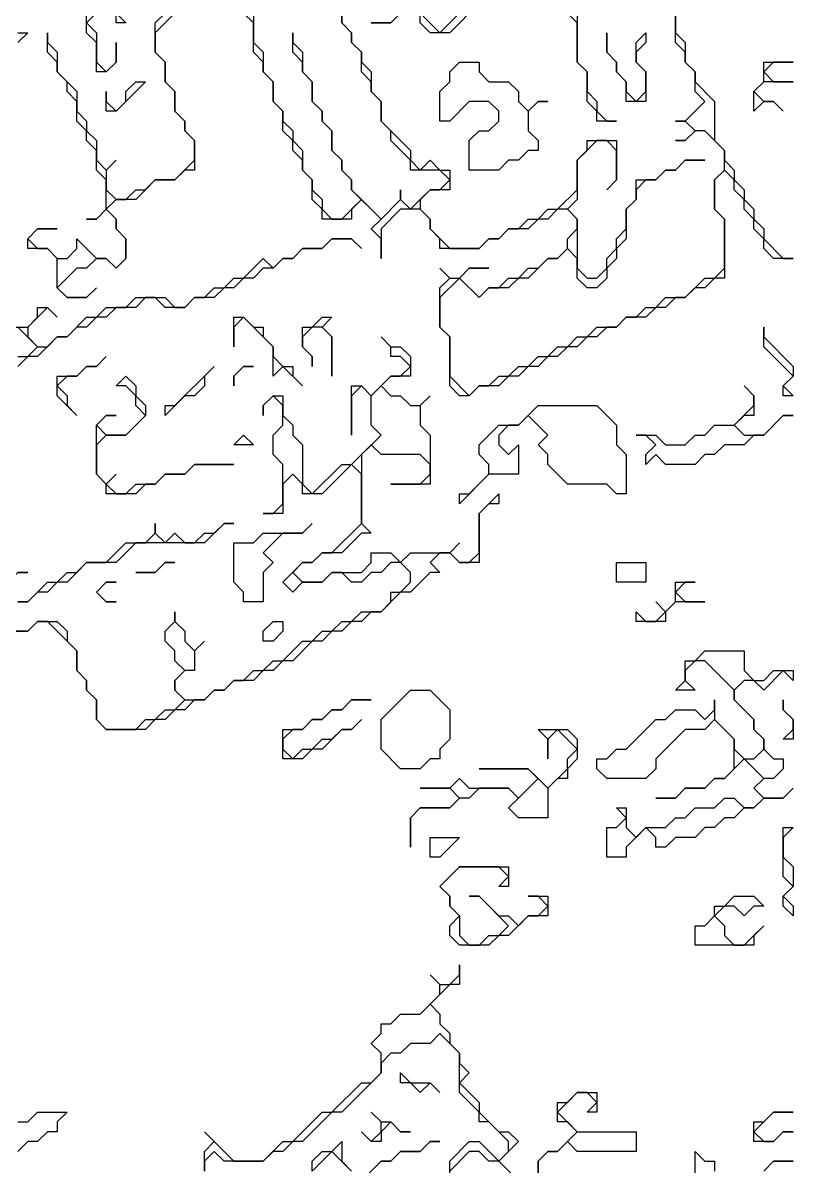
# Model space of a CAD drawing. Header units: metres. Extents: x 0 to 96.9, y 0 to 54.3.
# Drawn here: x 89.05 to 96.9, y 34.75 to 46.4 of the extents above; entities that cross this region are included whole.
import ezdxf

# ---------------------------------------------------------------- set-up
doc = ezdxf.new("R2010")
doc.units = ezdxf.units.M

msp = doc.modelspace()

# ---------------------------------------------------------------- linework, layer by layer
for points in [[(93.1, 46.5), (93.3, 46.3), (93.7, 46.7)], [(90.6, 46.5), (90.4, 46.3), (90.4, 46.1), (90.5, 46), (90.5, 45.8), (90.6, 45.7), (90.6, 45.5), (90.7, 45.4), (90.7, 45.3), (90.8, 45.2), (90.8, 44.9), (90.7, 44.9), (90.6, 44.8), (90.4, 44.8), (90.2, 44.6), (90, 44.6), (89.9, 44.5), (90, 44.4), (90, 44.3), (90.1, 44.2), (90.1, 44), (90, 43.9), (89.9, 44), (89.8, 44), (89.7, 43.9), (89.6, 43.9), (89.4, 43.7), (89.5, 43.6), (89.7, 43.6), (89.8, 43.7), (89.7, 43.6), (89.5, 43.6), (89.4, 43.7), (89.4, 44), (89.3, 44.1), (89.1, 44.1), (89.1, 44.2), (89.2, 44.3), (89.4, 44.3), (89.2, 44.3), (89.1, 44.2), (89.2, 44.1), (89.3, 44.1), (89.4, 44), (89.5, 44), (89.6, 44.1), (89.6, 44.2), (89.8, 44), (89.9, 44), (90, 43.9), (90.1, 44), (90.1, 44.2), (90, 44.3), (90, 44.4), (89.9, 44.5), (89.8, 44.4), (89.7, 44.4), (89.8, 44.4), (89.9, 44.5), (89.9, 44.8), (89.8, 44.9), (89.8, 45.1), (89.7, 45.2), (89.7, 45.3), (89.6, 45.4), (89.6, 45.6), (89.5, 45.7), (89.5, 45.8), (89.4, 45.9), (89.4, 46), (89.3, 46.1), (89.3, 46.3), (89.3, 46.2), (89.4, 46.1), (89.4, 45.9), (89.6, 45.7), (89.6, 45.5), (89.7, 45.4), (89.7, 45.3), (89.8, 45.2), (89.8, 45), (89.9, 44.9), (90, 45), (89.9, 44.9), (89.9, 44.7), (90, 44.6), (90.1, 44.6), (90.2, 44.7), (90.3, 44.7), (90.4, 44.8), (90.6, 44.8), (90.8, 45), (90.8, 45.2), (90.7, 45.3), (90.7, 45.4), (90.6, 45.5), (90.6, 45.7), (90.5, 45.8), (90.5, 46), (90.4, 46.1), (90.4, 46.4), (90.5, 46.5)], [(95.7, 46.5), (95.7, 46.3), (95.8, 46.2), (95.8, 46), (95.9, 45.9), (95.9, 45.8), (96.1, 45.6), (96.1, 45.2), (96.2, 45.1), (96.2, 45), (96.3, 44.9), (96.3, 44.8), (96.4, 44.7), (96.4, 44.6), (96.5, 44.5), (96.5, 44.4), (96.6, 44.3), (96.6, 44.2), (96.8, 44), (96.9, 44), (96.7, 44), (96.6, 44.1), (96.6, 44.2), (96.5, 44.3), (96.5, 44.4), (96.4, 44.5), (96.4, 44.6), (96.3, 44.7), (96.3, 44.8), (96.2, 44.9), (96.1, 44.8), (96.1, 44.5), (96.2, 44.4), (96.2, 43.8), (96.1, 43.8), (96, 43.7), (95.9, 43.7), (95.8, 43.6), (95.7, 43.6), (95.6, 43.5), (95.5, 43.5), (95.4, 43.4), (95.2, 43.4), (95.1, 43.3), (95, 43.3), (94.9, 43.2), (94.8, 43.2), (94.7, 43.1), (94.6, 43.1), (94.5, 43), (94.4, 43), (94.3, 42.9), (94.2, 42.9), (94.1, 42.8), (94, 42.8), (93.9, 42.7), (93.7, 42.7), (93.6, 42.6), (93.5, 42.6), (93.4, 42.7), (93.4, 43.2), (93.3, 43.3), (93.3, 43.7), (93.4, 43.8), (93.3, 43.9), (93.4, 43.8), (93.5, 43.8), (93.6, 43.9), (93.8, 43.9), (93.6, 43.9), (93.5, 43.8), (93.7, 43.6), (93.8, 43.7), (93.9, 43.7), (94, 43.8), (94.1, 43.8), (94.2, 43.9), (94.3, 43.9), (94.4, 44), (94.5, 44), (94.6, 44.1), (94.6, 44.2), (94.7, 44.3), (94.7, 44.4), (94.6, 44.5), (94.5, 44.5), (94.4, 44.4), (94.3, 44.4), (94.2, 44.3), (94, 44.3), (93.9, 44.2), (93.8, 44.2), (93.7, 44.1), (93.3, 44.1), (93.3, 44.2), (93.2, 44.3), (93.2, 44.4), (93.1, 44.5), (92.9, 44.5), (92.7, 44.3), (92.7, 44), (92.7, 44.2), (92.6, 44.3), (92.7, 44.4), (92.5, 44.6), (92.4, 44.5), (92.4, 44.4), (92.1, 44.4), (92.1, 44.5), (92, 44.6), (92, 44.8), (91.9, 44.9), (91.9, 45), (91.8, 45.1), (91.8, 45.2), (91.7, 45.3), (91.7, 45.5), (91.6, 45.6), (91.6, 45.8), (91.5, 45.9), (91.5, 46), (91.4, 46.1), (91.4, 46.4), (91.3, 46.5)], [(91.4, 46.5), (91.4, 46.2), (91.5, 46.1), (91.5, 45.9), (91.6, 45.8), (91.6, 45.6), (91.7, 45.5), (91.7, 45.4), (91.8, 45.3), (91.8, 45.2), (91.9, 45.1), (91.9, 44.9), (92, 44.8), (92, 44.7), (92.1, 44.6), (92.1, 44.5), (92.2, 44.4), (92.3, 44.4), (92.5, 44.6), (92.4, 44.7), (92.4, 44.8), (92.3, 44.9), (92.3, 45), (92.2, 45.1), (92.2, 45.3), (92.1, 45.4), (92.1, 45.5), (92, 45.6), (92, 45.8), (91.9, 45.9), (91.9, 46), (91.8, 46.1), (91.8, 46.3), (91.8, 46.2), (91.9, 46.1), (91.9, 45.9), (92, 45.8), (92, 45.6), (92.1, 45.5), (92.1, 45.4), (92.2, 45.3), (92.2, 45.1), (92.3, 45), (92.3, 44.9), (92.4, 44.8), (92.4, 44.7), (92.7, 44.4), (92.9, 44.6), (92.9, 44.7), (92.9, 44.6), (93, 44.5), (93.2, 44.7), (93.3, 44.7), (93.4, 44.8), (93.3, 44.9), (93, 44.9), (93, 45), (92.8, 45.2), (92.8, 45.3), (92.7, 45.4), (92.7, 45.6), (92.6, 45.7), (92.6, 45.8), (92.5, 45.9), (92.5, 46.1), (92.4, 46.2), (92.4, 46.3), (92.3, 46.4), (92.3, 46.6)], [(92.3, 46.6), (92.3, 46.4), (92.4, 46.3), (92.4, 46.2), (92.5, 46.1), (92.5, 46), (92.6, 45.9), (92.6, 45.7), (92.7, 45.6), (92.7, 45.4), (93, 45.1), (93, 45), (93.1, 44.9), (93.2, 45), (93.3, 44.9), (93.4, 44.9), (93.4, 44.7), (93.2, 44.7), (93.1, 44.6), (93.1, 44.5), (93.2, 44.4), (93.2, 44.3), (93.4, 44.1), (93.7, 44.1), (93.8, 44.2), (93.9, 44.2), (94, 44.3), (94.1, 44.3), (94.2, 44.4), (94.3, 44.4), (94.4, 44.5), (94.5, 44.5), (94.7, 44.7), (94.7, 45), (94.8, 45.1), (94.8, 45.2), (95.1, 45.2), (95.1, 44.8), (95, 44.7), (95.1, 44.8), (95.1, 45.1), (95, 45.2), (94.9, 45.2), (94.7, 45), (94.7, 44.6), (94.6, 44.5), (94.7, 44.4), (94.7, 43.9), (94.8, 43.8), (94.9, 43.8), (95, 43.9), (95, 44), (95.1, 44.1), (95.1, 44.2), (95.2, 44.3), (95.2, 44.5), (95.3, 44.6), (95.3, 44.8), (95.5, 44.8), (95.6, 44.9), (95.7, 44.9), (95.8, 45), (96, 45), (95.8, 45), (95.7, 44.9), (95.6, 44.9), (95.5, 44.8), (95.4, 44.8), (95.3, 44.7), (95.3, 44.6), (95.2, 44.5), (95.2, 44.2), (95.1, 44.1), (95.1, 44), (95, 43.9), (95, 43.8), (94.9, 43.7), (94.8, 43.7), (94.7, 43.8), (94.7, 44), (94.6, 44.1), (94.5, 44), (94.4, 44), (94.2, 43.8), (94.1, 43.8), (94, 43.7), (93.8, 43.7), (93.7, 43.6), (93.5, 43.8), (93.3, 43.6), (93.3, 43.3), (93.4, 43.2), (93.4, 42.8), (93.6, 42.6), (93.7, 42.7), (93.8, 42.7), (93.9, 42.8), (94, 42.8), (94.1, 42.9), (94.2, 42.9), (94.3, 43), (94.4, 43), (94.5, 43.1), (94.6, 43.1), (94.7, 43.2), (94.8, 43.2), (94.9, 43.3), (95.1, 43.3), (95.2, 43.4), (95.3, 43.4), (95.4, 43.5), (95.5, 43.5), (95.6, 43.6), (95.8, 43.6), (96, 43.8), (96.1, 43.8), (96.2, 43.9), (96.2, 44.4), (96.1, 44.5), (96.1, 44.8), (96.2, 44.9), (96.2, 45.1), (96, 45.3), (95.9, 45.3), (95.8, 45.2), (95.7, 45.2), (95.8, 45.2), (95.9, 45.3), (95.8, 45.4), (95.7, 45.4), (95.8, 45.4), (96, 45.6), (95.9, 45.7), (95.9, 45.9), (95.8, 46), (95.8, 46.1), (95.7, 46.2), (95.7, 46.5)], [(93, 46.6), (92.8, 46.4), (92.6, 46.4), (92.8, 46.4), (93, 46.6)], [(93.7, 46.6), (93.4, 46.3), (93.2, 46.3), (93.1, 46.4), (93.1, 46.5)], [(94.7, 46.5), (94.7, 46), (94.8, 45.9), (94.8, 45.7), (94.9, 45.6), (94.9, 45.5), (95, 45.4), (95.1, 45.4), (94.9, 45.4), (94.9, 45.5), (94.8, 45.6), (94.8, 45.9), (94.7, 46), (94.7, 46.4), (94.6, 46.5)], [(89, 46.3), (89.1, 46.3), (89, 46.2)], [(88.7, 43.3), (89.1, 43.3), (89.2, 43.4), (89.2, 43.5), (89.3, 43.5), (89.4, 43.4), (89.3, 43.5), (89.1, 43.3), (89.1, 43.2), (89.2, 43.1), (89.3, 43.1), (89.4, 43.2), (89.5, 43.2), (89.7, 43.4), (89.8, 43.4), (89.9, 43.5), (90.1, 43.5), (90.2, 43.6), (90.5, 43.6), (90.6, 43.5), (90.7, 43.5), (90.8, 43.6), (90.9, 43.6), (91, 43.7), (91.1, 43.7), (91.2, 43.8), (91.3, 43.8), (91.5, 44), (91.6, 43.9), (91.7, 44), (91.8, 44), (91.9, 44.1), (92.1, 44.1), (92.2, 44.2), (92.4, 44.2), (92.5, 44.1), (92.4, 44.2), (92.2, 44.2), (92.1, 44.1), (91.9, 44.1), (91.8, 44), (91.7, 44), (91.6, 43.9), (91.5, 43.9), (91.4, 43.8), (91.3, 43.8), (91.2, 43.7), (91.1, 43.7), (91, 43.6), (90.8, 43.6), (90.7, 43.5), (90.5, 43.5), (90.4, 43.6), (90.3, 43.6), (90.2, 43.5), (90, 43.5), (89.9, 43.4), (89.8, 43.4), (89.7, 43.3), (89.6, 43.3), (89.5, 43.2), (89.4, 43.2), (89.2, 43), (89.1, 43), (89, 42.9)], [(89, 43), (89.1, 43), (89.2, 43.1), (89, 43.3)], [(88.9, 40.2), (89.1, 40.2), (89.2, 40.3), (89.4, 40.3), (89.5, 40.2), (89.5, 40.1), (89.6, 40), (89.6, 39.8), (89.7, 39.7), (89.7, 39.6), (89.8, 39.5), (89.8, 39.3), (89.9, 39.2), (90.2, 39.2), (90.3, 39.3), (90.4, 39.3), (90.5, 39.4), (90.6, 39.4), (90.7, 39.5), (90.6, 39.6), (90.6, 39.7), (90.7, 39.8), (90.6, 39.9), (90.6, 40), (90.5, 40.1), (90.5, 40.2), (90.6, 40.3), (90.6, 40.4), (90.6, 40.3), (90.7, 40.2), (90.7, 40.1), (90.8, 40), (90.9, 40.1), (90.8, 40), (90.8, 39.8), (90.7, 39.8), (90.6, 39.7), (90.6, 39.6), (90.7, 39.5), (90.9, 39.5), (91, 39.6), (91.1, 39.6), (91.2, 39.7), (91.3, 39.7), (91.4, 39.8), (91.5, 39.8), (91.6, 39.9), (91.7, 39.9), (91.9, 40.1), (92, 40.1), (92.1, 40.2), (92.2, 40.2), (92.3, 40.3), (92.4, 40.3), (92.5, 40.4), (92.7, 40.4), (92.8, 40.5), (92.8, 40.6), (92.9, 40.6), (93, 40.7), (93, 40.8), (92.9, 40.9), (92.8, 40.9), (92.7, 40.8), (92.6, 40.8), (92.5, 40.7), (92.4, 40.7), (92.3, 40.8), (92.2, 40.8), (92.1, 40.7), (91.9, 40.7), (91.8, 40.6), (91.7, 40.7), (91.9, 40.9), (92, 40.9), (92.1, 41), (92.2, 41), (92.5, 41.3), (92.5, 41.8), (92.4, 41.9), (92.1, 41.6), (91.9, 41.6), (91.9, 41.7), (91.8, 41.8), (91.7, 41.7), (91.7, 41.4), (91.5, 41.4), (91.6, 41.4), (91.7, 41.5), (91.7, 41.9), (91.6, 42), (91.6, 42.2), (91.7, 42.3), (91.7, 42.5), (91.6, 42.6), (91.5, 42.5), (91.5, 42.4), (91.5, 42.5), (91.6, 42.6), (91.7, 42.6), (91.7, 42.4), (91.8, 42.3), (91.8, 42.2), (91.9, 42.1), (91.9, 41.7), (92, 41.6), (92.3, 41.9), (92.4, 41.9), (92.7, 42.2), (92.6, 42.3), (92.6, 42.6), (92.5, 42.7), (92.4, 42.6), (92.4, 42.2), (92.4, 42.7), (92.5, 42.7), (92.6, 42.6), (92.8, 42.8), (92.9, 42.8), (93, 42.9), (92.9, 43), (92.8, 43), (92.8, 43.1), (92.7, 43.2), (92.8, 43.1), (92.9, 43.1), (93, 43), (93, 42.8), (92.8, 42.8), (92.7, 42.7), (92.8, 42.6), (92.9, 42.6), (93, 42.5), (93.1, 42.5), (93.2, 42.6), (93.1, 42.5), (93.1, 42.3), (93.2, 42.2), (93.2, 41.7), (92.8, 41.7), (93.1, 41.7), (93.2, 41.8), (93.2, 41.9), (93.1, 42), (92.7, 42), (92.6, 42.1), (92.5, 42), (92.5, 41.3), (92.6, 41.2), (92.5, 41.2), (92.3, 41), (92.1, 41), (92, 40.9), (91.9, 40.9), (91.8, 40.8), (91.9, 40.7), (92.1, 40.7), (92.2, 40.8), (92.5, 40.8), (92.6, 40.9), (92.6, 41), (92.8, 41), (92.9, 40.9), (93, 41), (93.4, 41), (93.5, 41.1), (93.4, 41), (93.5, 40.9), (93.6, 40.9), (93.7, 41), (93.7, 41.4), (93.9, 41.6), (93.9, 41.5), (93.8, 41.5), (93.7, 41.4), (93.7, 40.9), (93.5, 40.9), (93.4, 41), (93.3, 41), (93.2, 40.9), (93.3, 40.8), (93.2, 40.8), (93, 40.6), (92.9, 40.6), (92.7, 40.4), (92.6, 40.4), (92.5, 40.3), (92.4, 40.3), (92.3, 40.2), (92.2, 40.2), (92.1, 40.1), (92, 40.1), (91.8, 39.9), (91.7, 39.9), (91.6, 39.8), (91.5, 39.8), (91.4, 39.7), (91.2, 39.7), (91.1, 39.6), (91, 39.6), (90.9, 39.5), (90.8, 39.5), (90.7, 39.4), (90.6, 39.4), (90.5, 39.3), (90.4, 39.3), (90.3, 39.2), (89.9, 39.2), (89.8, 39.3), (89.8, 39.5), (89.7, 39.6), (89.7, 39.7), (89.6, 39.8), (89.6, 40), (89.3, 40.3), (89.2, 40.3), (89.1, 40.2), (88.9, 40.2)], [(89, 40.5), (89.1, 40.5), (89.3, 40.7), (89.4, 40.7), (89.5, 40.8), (89.6, 40.8), (89.7, 40.9), (89.9, 40.9), (90.1, 41.1), (90.3, 41.1), (90.4, 41.2), (90.4, 41.3), (90.4, 41.2), (90.5, 41.1), (90.6, 41.2), (90.7, 41.1), (90.8, 41.1), (90.9, 41.2), (91, 41.2), (91.1, 41.3), (91.2, 41.3), (91.1, 41.3), (90.9, 41.1), (90.2, 41.1), (90, 40.9), (89.7, 40.9), (89.5, 40.7), (89.4, 40.7), (89.3, 40.6), (89.2, 40.6), (89.1, 40.5), (89, 40.5)], [(90.9, 34.7), (90.9, 34.9), (91, 35), (90.9, 35.1), (91.2, 34.8), (91.5, 34.8), (91.7, 35), (91.8, 35), (92.1, 35.3), (92.2, 35.3), (92.5, 35.6), (92.6, 35.6), (92.7, 35.7), (92.7, 35.9), (92.6, 36), (92.7, 36.1), (92.7, 36.2), (92.8, 36.2), (92.9, 36.3), (93.1, 36.3), (93.3, 36.5), (93.3, 36.6), (93.2, 36.7), (93.3, 36.6), (93.4, 36.6), (93.5, 36.7), (93.5, 36.8), (93.5, 36.6), (93.4, 36.6), (93.2, 36.4), (93.3, 36.3), (93.3, 36.2), (93.4, 36.1), (93.4, 36), (93.5, 35.9), (93.5, 35.8), (93.6, 35.7), (93.5, 35.6), (93.7, 35.4), (93.7, 35.3), (93.9, 35.1), (94, 35.1), (94.1, 35), (93.9, 34.8), (94.1, 34.6)], [(93.4, 34.6), (93.4, 34.8), (93.6, 35), (93.7, 35), (93.9, 34.8), (94, 34.9), (94, 35), (93.8, 35.2), (93.7, 35.2), (93.7, 35.3), (93.5, 35.5), (93.5, 35.9), (93.3, 36.1), (93.2, 36), (93, 36), (92.9, 35.9), (92.8, 35.9), (92.7, 35.8), (92.7, 35.7), (92.3, 35.3), (92.2, 35.3), (91.9, 35), (91.8, 35), (91.7, 34.9), (91.6, 34.9), (91.5, 34.8), (91.1, 34.8), (91, 34.9), (90.9, 34.8), (90.9, 34.7)], [(94.3, 34.5), (94.3, 34.8), (94.4, 34.9), (94.5, 34.9), (94.7, 35.1), (94.6, 35.2), (94.5, 35.2), (94.5, 35.4), (94.6, 35.4), (94.7, 35.5), (94.9, 35.5), (94.9, 35.3), (94.8, 35.3), (94.9, 35.4), (94.8, 35.5), (94.7, 35.5), (94.5, 35.3), (94.7, 35.1), (95.3, 35.1), (95.3, 34.9), (94.7, 34.9), (94.6, 35), (94.5, 34.9), (94.4, 34.9), (94.3, 34.8), (94.3, 34.6)], [(89, 35.2), (89.1, 35.2), (89.2, 35.3), (89.5, 35.3), (89.4, 35.2), (89.4, 35.1), (89.3, 35.1), (89.2, 35), (89.1, 35), (89, 34.9)], [(92.4, 34.7), (92.2, 34.9), (92, 34.7), (92, 34.8), (92.1, 34.9), (92.2, 34.9), (92.3, 35), (92.3, 34.8), (92.4, 34.7)], [(92.6, 34.7), (92.7, 34.8), (92.8, 34.8), (92.9, 34.9), (93.1, 34.9), (93.2, 35), (93.3, 35), (93.2, 35), (93.1, 34.9), (92.9, 34.9), (92.8, 34.8), (92.7, 34.8), (92.5, 34.6)], [(94.1, 34.6), (93.9, 34.8), (93.8, 34.8), (93.7, 34.9), (93.6, 34.9), (93.4, 34.7)], [(95.9, 34.5), (95.9, 34.9), (96, 34.8), (96.1, 34.8), (96.1, 34.7)], [(96.6, 34.7), (96.7, 34.8), (96.9, 34.8), (96.7, 34.8), (96.6, 34.7)]]:
    msp.add_lwpolyline(points)
for points in [[(89.8, 45.9), (89.8, 46.2), (89.7, 46.3), (89.7, 46.5), (89.8, 46.6), (90.1, 46.6), (90, 46.5), (90.1, 46.4), (90, 46.4), (90, 46.5), (89.9, 46.6), (89.7, 46.4), (89.8, 46.3), (89.8, 46), (89.9, 45.9), (90, 46), (90, 46.2), (90, 46), (89.9, 45.9)], [(95.2, 45.6), (95.2, 45.8), (95.1, 45.9), (95.1, 46), (95, 46.1), (95, 46.3), (95, 46.1), (95.1, 46), (95.1, 45.9), (95.2, 45.8), (95.2, 45.7), (95.3, 45.6), (95.4, 45.7), (95.4, 45.9), (95.3, 46), (95.3, 46.2), (95.4, 46.3), (95.4, 46.2), (95.3, 46.1), (95.3, 46), (95.4, 45.9), (95.4, 45.6)], [(93.6, 44.9), (93.6, 45.2), (93.7, 45.3), (93.8, 45.3), (93.9, 45.4), (93.9, 45.5), (93.8, 45.6), (93.6, 45.6), (93.4, 45.4), (93.3, 45.4), (93.3, 45.7), (93.4, 45.8), (93.4, 45.9), (93.5, 46), (93.7, 46), (93.7, 45.9), (93.8, 45.8), (94, 45.8), (94.1, 45.7), (94.1, 45.6), (94.2, 45.5), (94.3, 45.6), (94.4, 45.6), (94.3, 45.6), (94.2, 45.5), (94.2, 45.3), (94.3, 45.2), (94.3, 45.1), (94.2, 45.1), (94.1, 45), (94, 45), (93.9, 44.9)], [(96.5, 45.5), (96.5, 45.7), (96.6, 45.8), (96.6, 46), (96.9, 46), (96.7, 46), (96.6, 45.9), (96.7, 45.8), (96.9, 45.8), (96.6, 45.8), (96.5, 45.7), (96.6, 45.6), (96.7, 45.6), (96.8, 45.5), (96.7, 45.6), (96.6, 45.6)], [(89.9, 45.5), (89.9, 45.7), (89.9, 45.6), (90, 45.5), (90.1, 45.6), (90.1, 45.7), (90.2, 45.8), (90.3, 45.8), (90, 45.5)], [(91.9, 42.7), (91.7, 42.9), (91.6, 42.8), (91.6, 43.1), (91.3, 43.4), (91.2, 43.3), (91.2, 43.1), (91.2, 43.4), (91.3, 43.4), (91.4, 43.3), (91.5, 43.3), (91.5, 43.2), (91.6, 43.1), (91.6, 43), (91.7, 42.9), (91.8, 42.9), (91.8, 42.8)], [(92.2, 42.8), (92.2, 43.2), (92.1, 43.3), (92, 43.3), (91.9, 43.2), (91.9, 43.1), (92, 43), (92, 42.9), (92, 43), (91.9, 43.1), (91.9, 43.3), (92, 43.3), (92.1, 43.4), (92.2, 43.4), (92.1, 43.3), (92.2, 43.2)], [(96.8, 42.6), (96.8, 42.7), (96.9, 42.8), (96.6, 43.1), (96.6, 43.3), (96.6, 43.2), (96.9, 42.9), (96.9, 42.8), (96.8, 42.7), (96.9, 42.6)], [(89.6, 42.4), (89.4, 42.6), (89.4, 42.8), (89.6, 42.8), (89.7, 42.9), (89.8, 42.9), (89.9, 43), (89.8, 42.9), (89.7, 42.9), (89.6, 42.8), (89.5, 42.8), (89.4, 42.7), (89.5, 42.6), (89.5, 42.5)], [(90.5, 42.4), (90.5, 42.5), (90.6, 42.5), (91, 42.9), (90.9, 42.8), (90.9, 42.7), (90.8, 42.6), (90.7, 42.6)], [(91.2, 42.7), (91.2, 42.8), (91.3, 42.9), (91.4, 42.9), (91.3, 42.9), (91.2, 42.8)], [(89.9, 41.6), (89.9, 41.7), (89.8, 41.8), (89.8, 42.3), (89.9, 42.4), (90, 42.4), (89.9, 42.4), (89.8, 42.3), (89.9, 42.2), (90.1, 42.2), (90.3, 42.4), (90.2, 42.5), (90.2, 42.6), (90.1, 42.7), (90, 42.7), (90.1, 42.8), (90.2, 42.7), (90.2, 42.6), (90.3, 42.5), (90.3, 42.4), (90.1, 42.2), (89.9, 42.2), (89.8, 42.1), (89.8, 41.8), (89.9, 41.7), (90, 41.8), (89.9, 41.7), (90, 41.6), (90.1, 41.6), (90.2, 41.7), (90.4, 41.7), (90.5, 41.8), (90.7, 41.8), (90.8, 41.9), (91.2, 41.9), (90.8, 41.9), (90.7, 41.8), (90.5, 41.8), (90.4, 41.7), (90.3, 41.7), (90.2, 41.6)], [(95.4, 41.9), (95.4, 42), (95.5, 42.1), (95.4, 42.2), (95.3, 42.2), (95.5, 42.2), (95.6, 42.1), (95.8, 42.1), (95.9, 42.2), (96, 42.2), (96.1, 42.3), (96.3, 42.3), (96.5, 42.5), (96.5, 42.6), (96.4, 42.7), (96.5, 42.6), (96.5, 42.4), (96.4, 42.4), (96.3, 42.3), (96.4, 42.2), (96.6, 42.2), (96.8, 42.4), (96.9, 42.4), (96.8, 42.4), (96.6, 42.2), (96.5, 42.2), (96.4, 42.1), (96.2, 42.1), (96.1, 42), (96, 42), (95.9, 41.9), (95.6, 41.9), (95.5, 42)], [(93.5, 41.5), (93.5, 41.6), (93.6, 41.6), (93.8, 41.8), (93.8, 41.9), (93.7, 42), (93.7, 42.1), (93.9, 42.3), (94.1, 42.3), (94.3, 42.5), (94.9, 42.5), (95.1, 42.3), (95.1, 42.1), (95.2, 42), (95.2, 41.6), (95.1, 41.6), (95, 41.7), (94.6, 41.7), (94.4, 41.9), (94.4, 42), (94.3, 42.1), (94.4, 42.2), (94.2, 42.4), (94.1, 42.3), (94, 42.3), (93.9, 42.2), (93.9, 42.1), (94, 42), (94.1, 42.1), (94.1, 41.8), (93.8, 41.8)], [(91.2, 42.1), (91.3, 42.2), (91.4, 42.1)], [(88.7, 40.7), (88.7, 41.1), (88.8, 41.2), (88.7, 41.3), (88.7, 41.4), (88.7, 41.3), (88.8, 41.2), (88.7, 41.1), (88.7, 40.8), (88.8, 40.7), (88.9, 40.7), (89, 40.8), (89.1, 40.8), (89, 40.8), (88.9, 40.7)], [(91.3, 40.5), (91.3, 40.6), (91.2, 40.7), (91.2, 41.1), (91.4, 41.1), (91.5, 41.2), (91.9, 41.2), (92, 41.3), (91.9, 41.2), (91.7, 41.2), (91.5, 41), (91.6, 40.9), (91.5, 40.8), (91.5, 40.5)], [(90.2, 40.8), (90.4, 40.8), (90.5, 40.9), (90.6, 40.9), (90.5, 40.9), (90.4, 40.8)], [(95.1, 40.7), (95.1, 40.9), (95.4, 40.9), (95.4, 40.7)], [(89.9, 40.5), (89.8, 40.6), (89.9, 40.7), (90, 40.7), (89.9, 40.7), (89.8, 40.6), (89.9, 40.5), (90, 40.5)], [(95.3, 40.3), (95.3, 40.4), (95.4, 40.3), (95.5, 40.3), (95.6, 40.4), (95.5, 40.5), (95.6, 40.4), (95.7, 40.5), (95.7, 40.7), (95.9, 40.7), (95.8, 40.7), (95.7, 40.6), (95.8, 40.5), (96, 40.5), (95.7, 40.5), (95.6, 40.4), (95.6, 40.3)], [(91.5, 40.1), (91.5, 40.2), (91.6, 40.3), (91.7, 40.3), (91.7, 40.2), (91.6, 40.1)], [(95, 37.9), (95, 38.2), (95.1, 38.2), (95.2, 38.3), (95.1, 38.4), (95.2, 38.4), (95.2, 38.2), (95.3, 38.1), (95.4, 38.2), (95.6, 38.2), (95.7, 38.3), (95.8, 38.3), (95.9, 38.4), (96.1, 38.4), (96.2, 38.5), (96.3, 38.5), (96.4, 38.4), (96.5, 38.4), (96.6, 38.5), (96.5, 38.6), (96.6, 38.7), (96.4, 38.9), (96.2, 38.7), (96.1, 38.7), (96, 38.6), (95.8, 38.6), (95.7, 38.5), (95.5, 38.5), (95.7, 38.5), (95.8, 38.6), (96, 38.6), (96.1, 38.7), (96.2, 38.7), (96.3, 38.8), (96.3, 39.1), (96.1, 39.3), (96, 39.2), (95.8, 39.2), (95.5, 38.9), (95.5, 38.8), (95.4, 38.7), (95, 38.7), (94.9, 38.8), (94.9, 38.9), (95, 38.9), (95.1, 39), (95.2, 39), (95.5, 39.3), (95.6, 39.3), (95.7, 39.4), (95.9, 39.4), (96, 39.3), (96.1, 39.4), (96.1, 39.5), (96.1, 39.3), (96.3, 39.1), (96.3, 39), (96.4, 38.9), (96.5, 38.9), (96.6, 39), (96.6, 39.1), (96.5, 39.2), (96.5, 39.3), (96.3, 39.5), (96.3, 39.6), (96, 39.9), (95.9, 39.9), (95.8, 39.8), (95.8, 39.7), (95.9, 39.6), (95.7, 39.6), (95.8, 39.7), (95.8, 39.9), (95.9, 39.9), (96, 40), (96.4, 40), (96.4, 39.8), (96.5, 39.7), (96.6, 39.7), (96.7, 39.8), (96.9, 39.8), (96.9, 39.7), (96.8, 39.8), (96.6, 39.6), (96.5, 39.7), (96.4, 39.7), (96.3, 39.6), (96.3, 39.5), (96.5, 39.3), (96.5, 39.2), (96.6, 39.1), (96.6, 39), (96.7, 38.9), (96.8, 38.9), (96.8, 38.8), (96.7, 38.7), (96.6, 38.7), (96.5, 38.6), (96.6, 38.5), (96.8, 38.5), (96.9, 38.6), (96.8, 38.5), (96.6, 38.5), (96.5, 38.4), (96.4, 38.4), (96.3, 38.3), (96.2, 38.3), (96.1, 38.2), (96, 38.2), (95.9, 38.1), (95.7, 38.1), (95.6, 38), (95.5, 38), (95.5, 38.1), (95.4, 38.2), (95.2, 38), (95.2, 37.9)], [(91.7, 38.9), (91.7, 39.2), (91.9, 39.2), (92, 39.3), (92.1, 39.3), (92.2, 39.4), (92.3, 39.4), (92.4, 39.5), (92.6, 39.5), (92.4, 39.5), (92.3, 39.4), (92.2, 39.4), (92.1, 39.3), (92, 39.3), (91.9, 39.2), (91.8, 39.2), (91.7, 39.1), (91.7, 39), (91.8, 38.9), (91.9, 39), (92, 39), (92.1, 39.1), (92.2, 39.1), (92.3, 39.2), (92.4, 39.2), (92.5, 39.3), (92.4, 39.2), (92.3, 39.2), (92.1, 39), (92, 39), (91.9, 38.9)], [(92.9, 38.8), (92.7, 39), (92.7, 39.3), (93, 39.6), (93.2, 39.6), (93.4, 39.4), (93.4, 39.1), (93.3, 39), (93.3, 38.9), (93.2, 38.9), (93.1, 38.8)], [(96.8, 39.1), (96.9, 39.2), (96.9, 39.3), (96.8, 39.4), (96.8, 39.5), (96.8, 39.4), (96.9, 39.3), (96.9, 39.1)], [(93, 38), (93, 38.3), (93.1, 38.4), (93.4, 38.4), (93.5, 38.5), (93.4, 38.6), (93.1, 38.6), (93.4, 38.6), (93.5, 38.7), (93.6, 38.6), (94, 38.6), (94.1, 38.5), (94.3, 38.7), (94.2, 38.8), (93.7, 38.8), (94.2, 38.8), (94.4, 38.6), (94.6, 38.8), (94.6, 38.9), (94.7, 39), (94.5, 39.2), (94.4, 39.1), (94.4, 38.9), (94.4, 39.1), (94.3, 39.2), (94.6, 39.2), (94.7, 39.1), (94.7, 38.9), (94.6, 38.8), (94.6, 38.7), (94.5, 38.7), (94.4, 38.6), (94.4, 38.3), (94.1, 38.3), (94, 38.4), (94.1, 38.5), (94, 38.6), (93.7, 38.6), (93.6, 38.5), (93.5, 38.5), (93.4, 38.4), (93.1, 38.4), (93, 38.3)], [(93.2, 37.9), (93.2, 38.1), (93.5, 38.1), (93.3, 37.9)], [(96.9, 37.3), (96.8, 37.4), (96.8, 37.5), (96.9, 37.6), (96.8, 37.7), (96.8, 38.2), (96.9, 38.2), (96.8, 38.1), (96.8, 37.9), (96.9, 37.8), (96.9, 37.6), (96.8, 37.5), (96.9, 37.4)], [(93.5, 37), (93.4, 37.1), (93.4, 37.2), (93.5, 37.3), (93.4, 37.4), (93.4, 37.5), (93.3, 37.6), (93.5, 37.8), (94, 37.8), (94, 37.6), (93.9, 37.6), (94, 37.7), (93.9, 37.8), (93.5, 37.8), (93.3, 37.6), (93.4, 37.5), (93.4, 37.4), (93.5, 37.3), (93.5, 37.1), (93.6, 37), (93.7, 37), (93.8, 37.1), (93.9, 37.1), (94, 37.2), (93.7, 37.5), (93.6, 37.5), (93.7, 37.5), (93.9, 37.3), (94, 37.3), (94.1, 37.2), (94.2, 37.3), (94.3, 37.3), (94.4, 37.4), (94.3, 37.5), (94.2, 37.5), (94.4, 37.5), (94.4, 37.3), (94.2, 37.3), (94, 37.1), (93.9, 37.1), (93.8, 37)], [(95.9, 37), (95.9, 37.2), (96, 37.2), (96.1, 37.3), (96.1, 37.4), (96.2, 37.4), (96.3, 37.5), (96.5, 37.5), (96.6, 37.4), (96.5, 37.4), (96.4, 37.3), (96.3, 37.4), (96.2, 37.4), (96.1, 37.3), (96.2, 37.2), (96.2, 37.1), (96.3, 37), (96.4, 37), (96.6, 37.2), (96.5, 37.1), (96.5, 37)], [(93.1, 35.5), (93, 35.6), (92.9, 35.6), (92.9, 35.7), (93, 35.6), (93.2, 35.6), (93.3, 35.5), (93.2, 35.6)], [(92.6, 35), (92.5, 35.1), (92.6, 35), (92.7, 35.1), (92.7, 35.2), (92.6, 35.3), (92.7, 35.2), (92.8, 35.2), (92.9, 35.1), (93, 35.1), (92.9, 35.1), (92.8, 35.2), (92.7, 35.1), (92.7, 35)], [(96.5, 35), (96.5, 35.2), (96.6, 35.2), (96.7, 35.3), (96.9, 35.3), (96.7, 35.3), (96.5, 35.1), (96.6, 35), (96.7, 35), (96.8, 35.1), (96.9, 35.1), (96.8, 35.1), (96.7, 35)]]:
    msp.add_lwpolyline(points, close=True)

doc.saveas('drawing.dxf')
